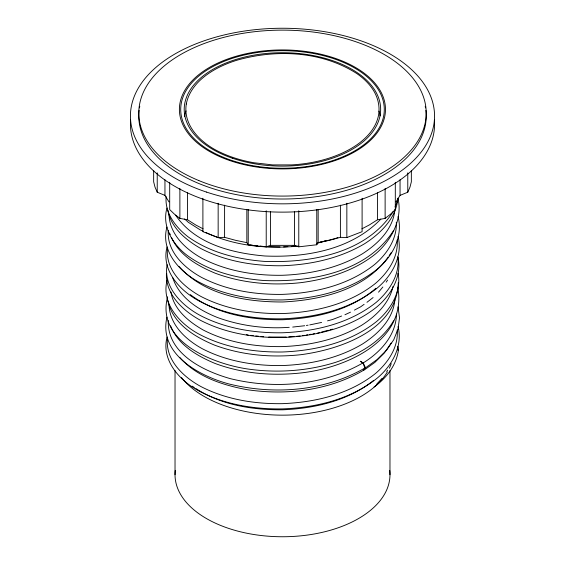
<?xml version="1.0" encoding="UTF-8"?>
<svg xmlns="http://www.w3.org/2000/svg" width="565" height="565" viewBox="0 0 565 565"><rect width="100%" height="100%" fill="white"/><g stroke="black" fill="none" stroke-linecap="round" stroke-linejoin="round"><path stroke-width="0.85" d="M169.691 182.311L169.691 209.587L174.408 214.135L179.882 218.394L187.545 219.778L195.645 224.934L203.089 228.825M179.882 218.394L179.882 188.477M202.899 198.251L202.899 231.685L218.154 237.568L224.595 237.328L235.492 240.302L246.841 242.646L248.233 244.765L257.139 246.05L266.221 246.827L270.458 245.358L294.542 245.358L298.779 246.827L316.767 244.765L318.159 242.646L318.159 209.601M218.154 237.568L218.154 203.252M266.221 246.827L266.221 210.752M270.458 245.358L270.458 211.444M294.542 245.358L294.542 211.444M298.779 246.827L298.779 210.752M316.767 244.765L316.767 209.566M318.159 242.646L329.508 240.302L340.405 237.328L340.405 205.152M340.405 237.328L346.846 237.568L346.846 203.252M362.101 198.251L362.101 231.685L346.846 237.568M361.918 228.825L369.355 224.934L377.455 219.778L377.455 192.813M377.455 219.778L385.125 218.394L385.125 188.477M395.309 182.311L395.309 209.587L390.592 214.135L385.125 218.394M395.987 201.924L400.048 195.37L400.048 179.712M400.048 195.37L407.775 192.22L407.775 172.869M397.866 198.195L397.534 200.73L395.09 206.861M393.042 286.413C389.264 303.483 375.704 316.294 361.459 325.398C337.588 339.523 309.811 345.596 282.302 346.592C255.105 346.995 227.37 342.538 203.04 329.911C188.604 321.662 173.568 309.422 170.983 292.013M394.85 299.817C393.261 319.274 377.914 334.169 362.292 344.127C338.174 358.401 310.107 364.538 282.309 365.548C254.836 365.958 226.812 361.452 202.235 348.69C185.779 339.678 169.585 324.741 169.027 304.697M396.496 314.133C396.065 335.349 380.358 352.299 363.224 362.907L360.308 361.466M394.893 209.53C393.304 228.995 377.95 243.896 362.32 253.862C338.195 268.135 310.114 274.272 282.309 275.282C254.829 275.692 226.791 271.186 202.206 258.424C185.744 249.405 169.549 234.461 168.992 214.418M397.887 198.329C396.256 218.288 380.52 233.571 364.496 243.79C339.805 258.403 311.068 264.688 282.606 265.727C254.532 266.143 225.894 261.546 200.78 248.508C186.104 240.125 170.948 227.836 167.862 210.3M166.152 196.606C164.584 212.963 175.75 227.335 188.074 236.82C210.187 252.654 237.413 259.293 264.18 261.383C310.369 263.177 366.508 253.466 393.261 211.465M166.965 208.026C161.618 226.727 173.13 245.161 187.863 255.903C210.032 271.779 237.328 278.432 264.166 280.53C310.489 282.331 366.798 272.584 393.628 230.456M166.943 227.045C160.283 251.093 179.882 272.259 199.77 282.514C225.16 295.693 254.109 300.347 282.493 299.923C315.941 298.624 350.526 290.452 377.152 269.23C392.4 256.722 403.304 236.608 398.057 216.586M168.292 230.471C166.633 251.609 184.395 268.015 201.465 277.359C226.29 290.24 254.582 294.789 282.331 294.379C314.98 293.108 348.746 285.134 374.736 264.42C386.976 253.911 397.174 238.924 396.312 222.193M167.049 246.905C160.834 270.649 180.419 291.286 199.939 301.435C225.287 314.592 254.194 319.232 282.535 318.815C315.934 317.516 350.477 309.352 377.067 288.157C392.004 275.826 403.043 256.164 398.064 236.41M167.508 248.31C165.157 269.901 183.434 286.907 200.829 296.399C225.852 309.387 254.384 313.971 282.352 313.561C315.277 312.276 349.325 304.238 375.534 283.348C388.035 272.598 398.608 257.068 397.181 239.927M167.148 264.611C162.946 287.161 182.107 305.736 200.328 315.51C225.513 328.583 254.229 333.195 282.38 332.778C315.531 331.486 349.806 323.392 376.198 302.36C389.165 291.243 400.211 274.738 397.781 256.955M166.435 273.404C165.481 294.584 183.095 310.785 200.271 320.2C225.534 333.315 254.335 337.941 282.571 337.517C315.863 336.224 350.286 328.088 376.791 306.964C391.093 294.994 402.308 276.25 397.937 257.068M167.12 280.155C160.905 303.878 180.468 324.501 199.968 334.642C225.273 347.772 254.13 352.412 282.415 351.995C315.729 350.696 350.18 342.56 376.7 321.421C390.45 309.775 401.75 291.9 398.064 273.241M166.95 317.135C158.249 354.156 199.699 376.262 229.383 384.073C274.357 395.062 324.282 391.319 364.884 368.034L362.956 362.928L360.463 361.183M168.257 320.546C167.078 353.577 203.308 371.036 230.407 378.67C274.406 389.412 323.251 385.74 362.956 362.928M167.063 336.994C160.848 360.738 180.433 381.368 199.946 391.517C225.294 404.674 254.201 409.314 282.535 408.898C315.934 407.598 350.477 399.434 377.06 378.246C391.997 365.908 403.029 346.253 398.057 326.499M167.48 338.393C165.128 359.983 183.406 377.003 200.808 386.495C225.838 399.483 254.377 404.067 282.352 403.657C315.284 402.372 349.339 394.328 375.555 373.437C388.063 362.688 398.636 347.15 397.216 330.002M407.775 192.22L409.999 187.079L411.348 181.838L411.348 170.397M167.628 296.78C155.77 341.133 212.009 363.352 246.326 368.79C276.066 373.253 306.774 371.304 335.525 362.363C358.309 354.643 381.227 342.185 393.621 320.722M388.169 257.061C364.602 289.972 320.991 300.107 282.655 301.985C246.065 302.042 204.594 295.205 179.112 266.553M389.144 255.634L391.1 252.774M382.858 286.999L378.543 292.176M386.178 282.147L387.597 280.071M391.135 343.061L384.278 353.076L374.92 362.356L363.436 370.576L365.52 367.822L377.152 359.495L386.743 349.982L393.77 339.713L398.057 328.936L399.497 317.89L398.057 306.852M381.947 378.451L376.862 383.939M386.693 371.516L387.639 370.132M364.884 368.034L363.076 370.534C328.47 390.648 286.639 395.429 247.47 389.737C222.737 385.231 196.662 376.82 179.67 357.306M380.838 219.079C351.374 249.829 305.7 257.802 264.766 255.987C232.081 253.134 195.116 243.953 175.63 215.201M375.873 288.284C350.385 310.411 315.666 318.342 282.67 319.748C250.514 320.037 216.466 314.302 190.228 294.57M373.098 297.571L366.953 302.303M374.058 386.969C386.065 378.451 395.846 366.021 398.261 351.211L397.732 346.451M364.135 304.316L360.611 306.844L354.396 310.114M373.31 380.662C347.757 400.832 314.649 408.516 282.67 409.795C252.696 410.028 221.275 405.183 195.794 388.459M350.512 312.163L344.933 314.754M335.426 238.501L337.891 237.554M341.641 316.019L332.594 319.493L327.523 320.849M319.734 242.23L322.29 241.545M323.992 241.093L326.549 240.407M334.586 238.727L316.859 243.289M321.605 322.431L309.775 324.896M317.191 333.23L319.748 332.545M321.45 332.093L328.272 330.271M329.974 329.812L332.531 329.134M304.704 325.737L292.698 327.071M306.392 325.461L308.087 325.179M302.706 335.624L304.408 335.342M306.11 335.059L307.819 334.777M309.521 334.494L311.223 334.219M312.932 333.936L314.634 333.654M283.552 246.912L287.917 246.601M291.413 246.354L295.778 246.036M298.186 246.128C266.941 249.116 234.284 245.98 205.688 232.406M289.231 327.319C264.865 329.077 240.09 325.793 217.13 317.382C198.555 309.86 179.345 297.819 172.735 277.811M286.173 337.044L268.707 337.023M288.793 336.86L294.033 336.486M296.653 336.295L300.149 336.048M265.225 246.637L280.063 246.926M249.899 244.92L252.456 245.203M255.006 245.493L257.562 245.775M260.112 246.065L262.669 246.347M250.74 335.335L253.297 335.617M255.846 335.907L258.403 336.189M260.959 336.479L263.509 336.761M246.481 334.685L248.183 335.045M153.652 170.397L153.652 181.838L155.001 187.079L157.232 192.22L164.952 195.37L169.013 201.924M203.372 231.346L200.285 229.927L188.435 222.384L184.614 218.98M192.206 386.178L194.36 387.548M363.224 362.907L365.52 367.822M169.549 233.063L170.256 234.673M171.654 237.886C179.67 255.62 197.87 265.953 215.11 273.17C242.307 283.298 271.878 285.77 300.615 282.691C327.403 279.223 354.347 270.939 375.668 253.798C391.291 240.513 402.803 219.347 398.021 198.477M170.574 325.751C177.954 344.841 197.072 355.964 215.088 363.464C242.293 373.592 271.871 376.064 300.622 372.985C344.078 368.338 407.266 341.804 397.901 287.896M167.833 300.573C172.36 323.342 194.593 336.924 214.566 345.13C241.975 355.329 271.765 357.822 300.721 354.714C339.833 349.594 397.096 330.073 398.24 282.705M397.704 346.274L398.261 350.533M389.97 370.562L389.97 474.706M248.233 209.566L248.233 244.765M246.841 209.601L246.841 242.646M224.595 205.152L224.595 237.328M187.545 192.813L187.545 219.778M175.03 370.562L175.03 474.706M164.952 179.712L164.952 195.37M157.232 172.869L157.232 192.22M434.372 120.034A152.056 87.787 0 0 1 282.5 212.129A152.056 87.787 0 0 1 130.628 120.034M425.883 110.345A143.722 82.977 0 0 1 282.5 199.014A143.722 82.977 0 0 1 139.117 110.345M139.47 107.908A143.722 82.977 0 0 1 139.774 106.291M425.226 106.291A143.722 82.977 0 0 1 425.53 107.908M391.241 363.641A110.874 64.007 0 0 1 389.356 368.225M387.343 371.975A110.874 64.007 0 0 1 287.705 415.084A110.874 64.007 0 0 1 181.506 377.568M389.709 470.355A107.47 62.044 0 0 1 282.5 536.75A107.47 62.044 0 0 1 175.291 470.355M184.621 116.489A98.218 56.705 0 0 1 185.991 110.888M378.938 111.086A98.218 56.705 0 0 1 380.146 115.882M186.273 104.066C182.763 126.369 202.143 144.026 220.647 152.465A96.954 55.977 0 0 0 254.01 162.762L272.641 164.902L291.646 164.902A96.954 55.977 0 0 0 319.253 160.905C332.63 157.628 345.702 152.564 357.087 144.711A96.855 55.921 0 0 0 371.714 130.621A96.954 55.977 0 0 0 378.628 114.688C379.828 107.258 378.359 99.609 374.913 92.957A96.855 55.921 0 0 0 357.087 73.74C322.015 51.055 276.462 48.964 237.046 60.187A96.94 55.97 0 0 0 197.249 83.161C191.888 89.058 187.721 96.163 186.273 104.066M206.472 192.072A152.056 87.787 0 0 0 434.556 116.037A152.056 87.787 0 0 0 206.472 40.009A152.056 87.787 0 0 0 206.472 192.072M198.788 180.553A143.722 82.977 0 0 0 425.53 121.235A143.722 82.977 0 0 0 223.182 37.523A143.722 82.977 0 0 0 198.788 180.553M223.203 157.247A101.799 58.774 0 0 0 383.805 115.232A101.799 58.774 0 0 0 240.485 55.942A101.799 58.774 0 0 0 223.203 157.247M229.807 160.559A103.042 59.487 0 0 0 385.464 110.154A103.042 59.487 0 0 0 232.031 57.531A103.042 59.487 0 0 0 229.807 160.559M232.264 158.165A98.218 56.705 0 0 0 380.641 110.118A98.218 56.705 0 0 0 234.39 59.954A98.218 56.705 0 0 0 232.264 158.165"/></g></svg>
